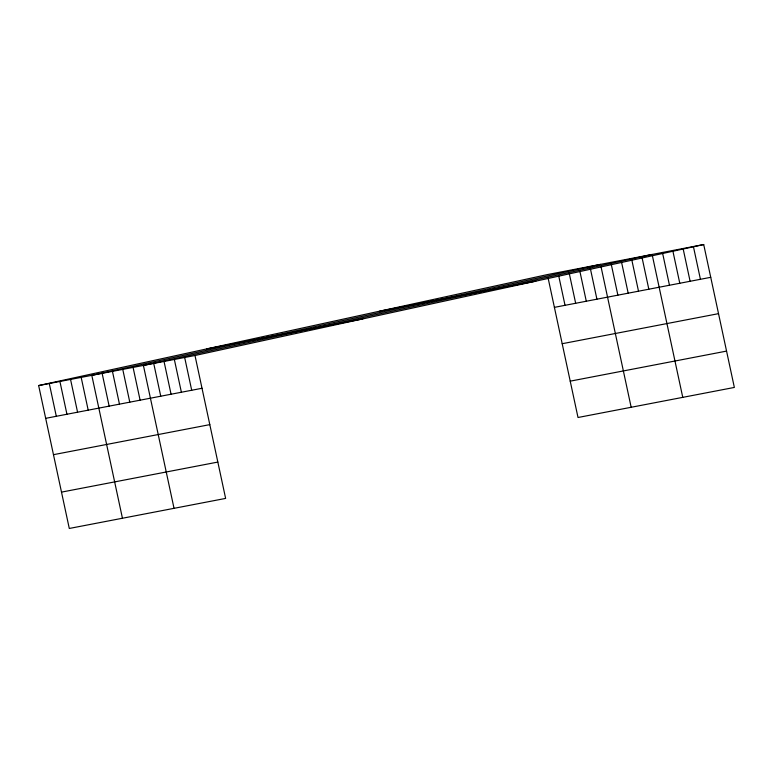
<?xml version="1.0" encoding="UTF-8"?>
<svg xmlns="http://www.w3.org/2000/svg" width="773" height="773" viewBox="0 0 773 773"><rect width="100%" height="100%" fill="white"/><g stroke="black" fill="none" stroke-linecap="round" stroke-linejoin="round"><path stroke-width="1.16" d="M38.65 385.563L194.989 355.503L225.629 498.411L69.29 528.461L38.65 385.563L547.371 274.589L703.71 244.539L734.35 387.437L578.011 417.497L548.125 278.106M600.524 264.376L91.803 375.34L122.443 518.248M652.122 254.452L143.401 365.426L174.031 508.325M194.989 355.503L703.71 244.539M379.495 311.21L535.834 281.159M206.526 348.942L362.866 318.882M554.396 307.364L710.745 277.314M45.675 418.338L202.024 388.278M562.193 343.714L718.532 313.654M53.472 454.679L209.812 424.628M570.213 381.157L726.562 351.097M61.492 492.121L217.841 462.07M693.4 246.519L700.425 279.295M683.081 248.51L690.105 281.285M672.761 250.491L679.786 283.266M662.442 252.471L669.466 285.247M652.373 255.631L682.762 397.361M642.054 257.612L648.827 289.218M631.734 259.593L638.508 291.199M621.415 261.574L628.188 293.18M610.844 262.395L617.878 295.17M601.027 266.714L631.164 407.274M589.896 266.414L596.92 299.19M579.769 270.801L586.292 301.238M569.141 272.85L575.663 303.277M558.753 276.058L565.034 305.325M184.67 357.493L191.704 390.268M174.35 359.474L181.384 392.249M164.04 361.455L171.065 394.23M153.721 363.436L160.745 396.22M133.082 367.407L140.106 400.182M122.762 369.388L129.787 402.163M112.443 371.369L119.467 404.153M102.123 373.359L109.148 406.134M81.175 377.388L88.199 410.163M70.546 379.427L77.571 412.202M59.917 381.476L66.942 414.251M49.279 383.514L56.303 416.289"/></g></svg>
